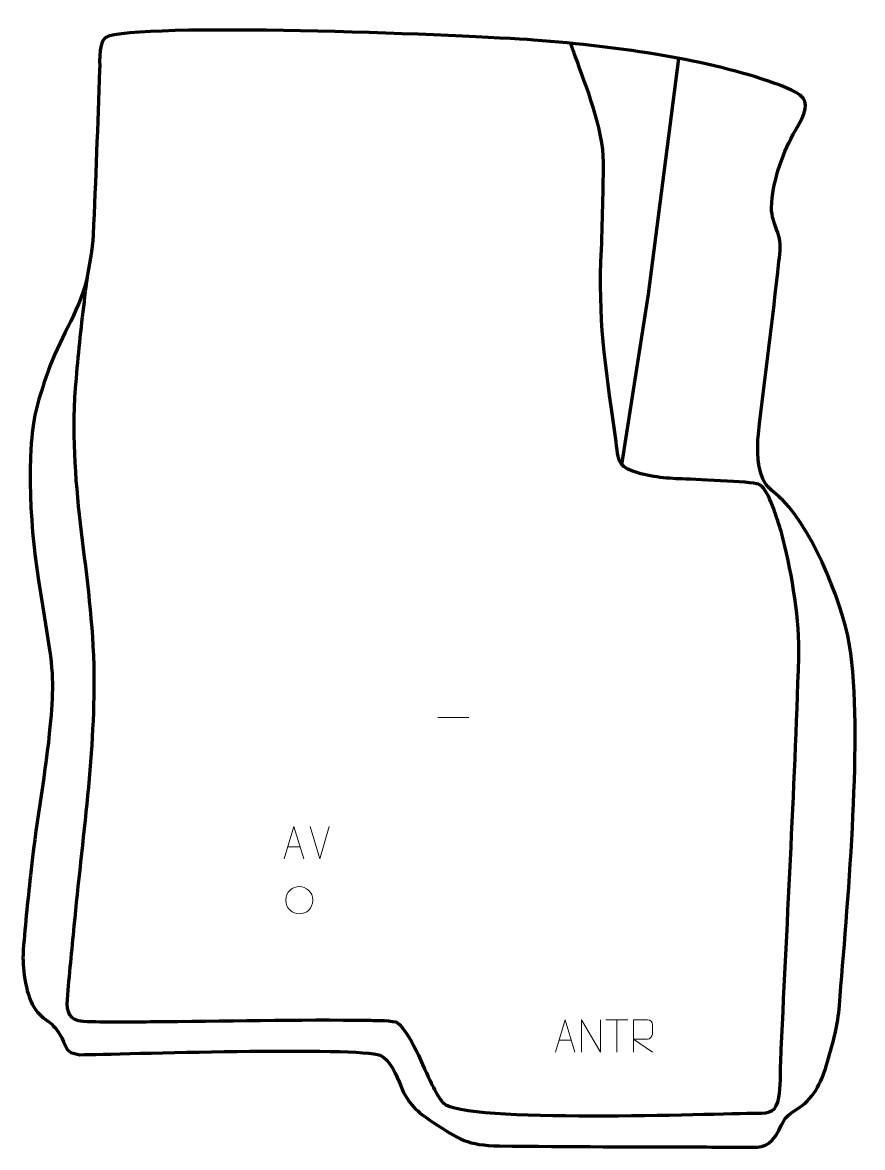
# Model space of a CAD drawing. Header units: millimetres. Extents: x -339 to 309, y -448 to 421.
import ezdxf

# ---------------------------------------------------------------- set-up
doc = ezdxf.new("R2010")
doc.units = ezdxf.units.MM
doc.header["$MEASUREMENT"] = 0
for name, color, linetype in [('layer 1', 7, 'Continuous'), ('layer 2', 7, 'Continuous'), ('layer 3', 7, 'Continuous')]:
    doc.layers.add(name, color=color, linetype=linetype)

msp = doc.modelspace()

# ---------------------------------------------------------------- linework, layer by layer
at = {"layer": 'layer 1', "color": 250, "lineweight": 9}
for points in [[(-18.5908, -115.621), (-18.5908, -115.621), (5.3872, -115.621), (5.3872, -115.621)], [(-109.7016, -224.6634), (-109.7016, -224.6634), (-117.0234, -199.7098), (-117.0234, -199.7098)], [(-102.3797, -199.7098), (-102.3797, -199.7098), (-109.7015, -224.6634), (-109.7015, -224.6634)], [(-134.3385, -215.4067), (-134.3385, -215.4067), (-124.8428, -215.4067), (-124.8428, -215.4067)], [(111.1391, -349.0034), (111.1391, -349.0034), (128.1263, -349.0034), (128.1263, -349.0034)], [(119.6329, -373.9334), (119.6329, -373.9334), (119.6329, -348.9799), (119.6329, -348.9799)], [(74.8848, -364.684), (74.8848, -364.684), (84.3805, -364.684), (84.3805, -364.684)]]:
    msp.add_open_spline(points, degree=3, dxfattribs=at)
for points, knots in [([(-137.0611, -224.6561), (-137.0611, -224.6561), (-129.6901, -199.7026), (-129.6901, -199.7026), (-129.6901, -199.7026), (-129.6901, -199.7026), (-122.1202, -224.6561), (-122.1202, -224.6561)], [0, 0, 0, 0, 0.33333333, 0.33333333, 0.33333333, 0.33333333, 1, 1, 1, 1]), ([(-136.0023, -256.5271), (-135.9316, -249.8867), (-130.6576, -246.0407), (-125.5023, -246.1377), (-125.5023, -246.1377), (-120.347, -246.0407), (-115.073, -250.1041), (-115.0023, -256.7445), (-115.0023, -256.7445), (-115.3725, -263.0738), (-119.8144, -267.1045), (-125.5023, -267.1339), (-125.5023, -267.1339), (-130.6576, -267.2309), (-135.9316, -263.1675), (-136.0023, -256.5271)], [0, 0, 0, 0, 0.2, 0.2, 0.2, 0.2, 0.4, 0.4, 0.4, 0.4, 0.6, 0.6, 0.6, 0.6, 1, 1, 1, 1]), ([(72.1622, -373.9334), (72.1622, -373.9334), (79.5332, -348.9799), (79.5332, -348.9799), (79.5332, -348.9799), (79.5332, -348.9799), (87.1031, -373.9334), (87.1031, -373.9334)], [0, 0, 0, 0, 0.33333333, 0.33333333, 0.33333333, 0.33333333, 1, 1, 1, 1]), ([(92.3053, -373.9334), (92.3053, -373.9334), (92.3053, -348.9799), (92.3053, -348.9799), (92.3053, -348.9799), (92.3053, -348.9799), (106.9601, -373.9334), (106.9601, -373.9334), (106.9601, -373.9334), (106.9601, -373.9334), (106.9601, -348.9799), (106.9601, -348.9799)], [0, 0, 0, 0, 0.25, 0.25, 0.25, 0.25, 0.5, 0.5, 0.5, 0.5, 1, 1, 1, 1]), ([(132.3006, -373.9334), (132.3006, -373.9334), (132.3006, -348.9799), (132.3006, -348.9799), (132.3006, -348.9799), (135.8954, -348.9799), (139.4909, -348.9799), (143.0861, -348.9799), (143.0861, -348.9799), (145.4114, -349.0176), (146.9687, -350.5076), (146.9646, -352.874), (146.9646, -352.874), (146.9642, -354.9095), (146.9642, -357.9689), (146.9646, -360.0049), (146.9646, -360.0049), (146.9581, -361.8804), (145.1458, -363.8222), (143.1363, -363.8413), (143.1363, -363.8413), (143.1363, -363.8413), (132.3006, -363.8413), (132.3006, -363.8413), (132.3006, -363.8413), (132.3006, -363.8413), (146.9553, -373.9334), (146.9553, -373.9334)], [0, 0, 0, 0, 0.125, 0.125, 0.125, 0.125, 0.25, 0.25, 0.25, 0.25, 0.375, 0.375, 0.375, 0.375, 0.5, 0.5, 0.5, 0.5, 0.625, 0.625, 0.625, 0.625, 0.75, 0.75, 0.75, 0.75, 1, 1, 1, 1])]:
    msp.add_open_spline(points, degree=3, knots=knots, dxfattribs=at)
at = {"layer": 'layer 2', "color": 142, "lineweight": 158}
for points, knots in [([(-289.2579, 224.4902), (-289.8859, 219.4401), (-290.514, 214.39), (-291.142, 209.3399), (-291.142, 209.3399), (-293.7906, 188.1656), (-295.9129, 167.6795), (-297.7717, 146.4271), (-297.7717, 146.4271), (-305.1316, 63.5736), (-286.4077, 4.5787), (-284.1568, -75.3689), (-284.1568, -75.3689), (-282.4645, -137.9013), (-293.3509, -213.4476), (-299.4205, -276.41), (-299.4205, -276.41), (-301.2374, -295.2351), (-303.222, -314.3897), (-304.6399, -333.2251), (-304.6399, -333.2251), (-305.3691, -342.9122), (-303.2774, -349.3889), (-292.3673, -349.9634), (-292.3673, -349.9634), (-275.5195, -350.8187), (-257.2983, -350.4588), (-240.3882, -350.3578), (-240.3882, -350.3578), (-183.8423, -350.0133), (-126.9058, -348.4571), (-70.4059, -349.3218), (-70.4059, -349.3218), (-66.6362, -349.3795), (-52.5884, -349.3049), (-49.7911, -351.2024), (-49.7911, -351.2024), (-40.7612, -357.3277), (-29.0286, -387.0129), (-23.7798, -397.7354), (-23.7798, -397.7354), (-21.4672, -402.4597), (-18.9758, -407.2886), (-15.7895, -411.489), (-15.7895, -411.489), (-15.3391, -412.0667), (-14.8985, -412.581), (-14.4175, -413.1312), (-14.4175, -413.1312), (1.7238, -428.7538), (194.3992, -421.2453), (227.87, -420.9792), (227.87, -420.9792), (238.1706, -420.8973), (242.4792, -419.9898), (244.5748, -408.777), (244.5748, -408.777), (246.0621, -400.8189), (245.7077, -389.9414), (245.9595, -381.6379), (245.9595, -381.6379), (250.6512, -277.5935), (256.6183, -173.3942), (259.9448, -69.317), (259.9448, -69.317), (260.8532, -40.8973), (254.8238, -5.6726), (247.9244, 21.9652), (247.9244, 21.9652), (247.2143, 24.7776), (246.4465, 27.545), (245.6262, 30.3268), (245.6262, 30.3268), (245.6262, 30.3268), (245.3453, 31.2582), (245.3453, 31.2582), (245.3453, 31.2582), (245.1662, 31.8296), (244.9799, 32.3915), (244.7892, 32.9588), (244.7892, 32.9588), (242.2827, 40.3746), (236.2028, 61.5985), (228.8666, 64.4833), (228.8666, 64.4833), (223.238, 66.6968), (176.8447, 68.2634), (167.7993, 68.6804), (167.7993, 68.6804), (155.1008, 69.2658), (140.5468, 70.6618), (128.8311, 75.8252), (128.8311, 75.8252), (128.8311, 75.8252), (128.0234, 76.1812), (128.0234, 76.1812), (128.0234, 76.1812), (119.3813, 80.0882), (120.1048, 89.3229), (118.9965, 97.2965), (118.9965, 97.2965), (111.9936, 147.6809), (105.3509, 184.8608), (107.2972, 236.0955), (107.2972, 236.0955), (108.2393, 261.7422), (109.1541, 287.3944), (109.1791, 313.0617), (109.1791, 313.0617), (109.2032, 338.5202), (95.9844, 370.9951), (87.3888, 395.0866), (87.3888, 395.0866), (86.2282, 398.349), (85.0677, 401.6113), (83.9071, 404.8738)], [0, 0, 0, 0, 0.03333333, 0.03333333, 0.03333333, 0.03333333, 0.06666667, 0.06666667, 0.06666667, 0.06666667, 0.1, 0.1, 0.1, 0.1, 0.13333333, 0.13333333, 0.13333333, 0.13333333, 0.16666667, 0.16666667, 0.16666667, 0.16666667, 0.2, 0.2, 0.2, 0.2, 0.23333333, 0.23333333, 0.23333333, 0.23333333, 0.26666667, 0.26666667, 0.26666667, 0.26666667, 0.3, 0.3, 0.3, 0.3, 0.33333333, 0.33333333, 0.33333333, 0.33333333, 0.36666667, 0.36666667, 0.36666667, 0.36666667, 0.4, 0.4, 0.4, 0.4, 0.43333333, 0.43333333, 0.43333333, 0.43333333, 0.46666667, 0.46666667, 0.46666667, 0.46666667, 0.5, 0.5, 0.5, 0.5, 0.53333333, 0.53333333, 0.53333333, 0.53333333, 0.56666667, 0.56666667, 0.56666667, 0.56666667, 0.6, 0.6, 0.6, 0.6, 0.63333333, 0.63333333, 0.63333333, 0.63333333, 0.66666667, 0.66666667, 0.66666667, 0.66666667, 0.7, 0.7, 0.7, 0.7, 0.73333333, 0.73333333, 0.73333333, 0.73333333, 0.76666667, 0.76666667, 0.76666667, 0.76666667, 0.8, 0.8, 0.8, 0.8, 0.83333333, 0.83333333, 0.83333333, 0.83333333, 0.86666667, 0.86666667, 0.86666667, 0.86666667, 0.9, 0.9, 0.9, 0.9, 0.93333333, 0.93333333, 0.93333333, 0.93333333, 1, 1, 1, 1]), ([(123.387, 79.5455), (123.387, 79.5455), (143.9755, 211.1486), (143.9755, 211.1486), (143.9755, 211.1486), (143.9755, 211.1486), (167.4393, 393.2661), (167.4393, 393.2661)], [0, 0, 0, 0, 0.33333333, 0.33333333, 0.33333333, 0.33333333, 1, 1, 1, 1])]:
    msp.add_open_spline(points, degree=3, knots=knots, dxfattribs=at)
at = {"layer": 'layer 3', "color": 242, "lineweight": 158}
msp.add_open_spline([(-294.9151, -375.8463), (-303.8292, -374.2585), (-303.8872, -373.6722), (-307.3942, -365.9028), (-307.3942, -365.9028), (-315.1385, -348.7461), (-320.2455, -352.5339), (-329.1831, -340.9143), (-329.1831, -340.9143), (-336.1888, -331.476), (-339.0945, -310.3612), (-338.7065, -298.7185), (-338.7065, -298.7185), (-337.5263, -278.5003), (-335.0035, -257.7222), (-332.9912, -237.5212), (-332.9912, -237.5212), (-329.3244, -200.614), (-322.206, -164.58), (-318.4103, -127.8664), (-318.4103, -127.8664), (-315.7624, -101.1424), (-314.561, -85.3031), (-318.9147, -58.4931), (-318.9147, -58.4931), (-327.8897, -4.389), (-335.8903, 40.3505), (-332.3617, 95.8519), (-332.3617, 95.8519), (-330.5017, 119.517), (-327.1934, 129.0362), (-319.6392, 151.0005), (-319.6392, 151.0005), (-311.3476, 175.6269), (-296.1526, 196.5926), (-289.7575, 221.9397), (-289.7575, 221.9397), (-287.6055, 232.8017), (-285.2856, 245.9948), (-284.6381, 256.9754), (-284.6381, 256.9754), (-282.6288, 299.4714), (-281.1468, 342.1163), (-279.5668, 384.6437), (-279.5668, 384.6437), (-279.3201, 391.2845), (-281.0278, 408.3446), (-272.7505, 410.4491), (-272.7505, 410.4491), (-231.4178, 420.9578), (6.9476, 411.101), (55.5441, 407.3485), (55.5441, 407.3485), (124.3185, 402.0379), (189.8031, 392.2628), (241.3988, 373.9612), (241.3988, 373.9612), (247.4315, 371.8213), (262.3259, 366.7286), (264.6958, 360.0939), (264.6958, 360.0939), (267.3053, 352.7884), (259.0716, 341.2306), (255.6249, 334.6884), (255.6249, 334.6884), (246.5269, 317.4195), (239.7162, 297.8257), (238.7848, 278.1571), (238.7848, 278.1571), (238.9098, 271.3971), (241.3465, 265.0095), (243.6597, 258.7506), (243.6597, 258.7506), (243.6597, 258.7506), (243.9941, 257.8457), (243.9941, 257.8457), (243.9941, 257.8457), (246.6479, 250.6096), (245.4124, 244.1024), (244.6091, 236.4975), (244.6091, 236.4975), (239.9152, 192.06), (233.5598, 147.648), (228.7309, 103.1264), (228.7309, 103.1264), (227.6559, 93.184), (227.9019, 73.0526), (234.1581, 65.0621), (234.1581, 65.0621), (234.1581, 65.0621), (234.6265, 64.4639), (234.6265, 64.4639), (234.6265, 64.4639), (238.1479, 60.2727), (243.6246, 56.0742), (247.6828, 52.1027), (247.6828, 52.1027), (272.159, 27.1974), (296.1013, -32.9813), (300.161, -66.1598), (300.161, -66.1598), (309.0864, -139.104), (297.1994, -261.583), (291.3253, -337.9041), (291.3253, -337.9041), (290.16, -353.0449), (286.4973, -366.1491), (282.0367, -381.4169), (282.0367, -381.4169), (277.8711, -395.6752), (272.8263, -408.2786), (260.0817, -416.9678), (260.0817, -416.9678), (249.2123, -423.8855), (250.5733, -423.0898), (244.4752, -434.276), (244.4752, -434.276), (237.2651, -447.5019), (232.9184, -447.3479), (218.9258, -447.3684), (218.9258, -447.3684), (209.0163, -447.3828), (198.9845, -447.1237), (189.0277, -447.0985), (189.0277, -447.0985), (135.6886, -446.9637), (82.3535, -447.0021), (29.0182, -446.2166), (29.0182, -446.2166), (4.1928, -445.8455), (-2.1995, -441.3738), (-22.2267, -428.0799), (-22.2267, -428.0799), (-34.8002, -419.6993), (-41.3532, -414.3094), (-47.2371, -400.0191), (-47.2371, -400.0191), (-50.5198, -392.0466), (-54.8104, -380.0165), (-63.2315, -376.3218), (-63.2315, -376.3218), (-78.8916, -369.4511), (-264.6278, -375.4982), (-294.9151, -375.8463)], degree=3, knots=[0, 0, 0, 0, 0.02702703, 0.02702703, 0.02702703, 0.02702703, 0.05405405, 0.05405405, 0.05405405, 0.05405405, 0.08108108, 0.08108108, 0.08108108, 0.08108108, 0.10810811, 0.10810811, 0.10810811, 0.10810811, 0.13513514, 0.13513514, 0.13513514, 0.13513514, 0.16216216, 0.16216216, 0.16216216, 0.16216216, 0.18918919, 0.18918919, 0.18918919, 0.18918919, 0.21621622, 0.21621622, 0.21621622, 0.21621622, 0.24324324, 0.24324324, 0.24324324, 0.24324324, 0.27027027, 0.27027027, 0.27027027, 0.27027027, 0.2972973, 0.2972973, 0.2972973, 0.2972973, 0.32432432, 0.32432432, 0.32432432, 0.32432432, 0.35135135, 0.35135135, 0.35135135, 0.35135135, 0.37837838, 0.37837838, 0.37837838, 0.37837838, 0.40540541, 0.40540541, 0.40540541, 0.40540541, 0.43243243, 0.43243243, 0.43243243, 0.43243243, 0.45945946, 0.45945946, 0.45945946, 0.45945946, 0.48648649, 0.48648649, 0.48648649, 0.48648649, 0.51351351, 0.51351351, 0.51351351, 0.51351351, 0.54054054, 0.54054054, 0.54054054, 0.54054054, 0.56756757, 0.56756757, 0.56756757, 0.56756757, 0.59459459, 0.59459459, 0.59459459, 0.59459459, 0.62162162, 0.62162162, 0.62162162, 0.62162162, 0.64864865, 0.64864865, 0.64864865, 0.64864865, 0.67567568, 0.67567568, 0.67567568, 0.67567568, 0.7027027, 0.7027027, 0.7027027, 0.7027027, 0.72972973, 0.72972973, 0.72972973, 0.72972973, 0.75675676, 0.75675676, 0.75675676, 0.75675676, 0.78378378, 0.78378378, 0.78378378, 0.78378378, 0.81081081, 0.81081081, 0.81081081, 0.81081081, 0.83783784, 0.83783784, 0.83783784, 0.83783784, 0.86486486, 0.86486486, 0.86486486, 0.86486486, 0.89189189, 0.89189189, 0.89189189, 0.89189189, 0.91891892, 0.91891892, 0.91891892, 0.91891892, 0.94594595, 0.94594595, 0.94594595, 0.94594595, 1, 1, 1, 1], dxfattribs=at)

doc.saveas('drawing.dxf')
